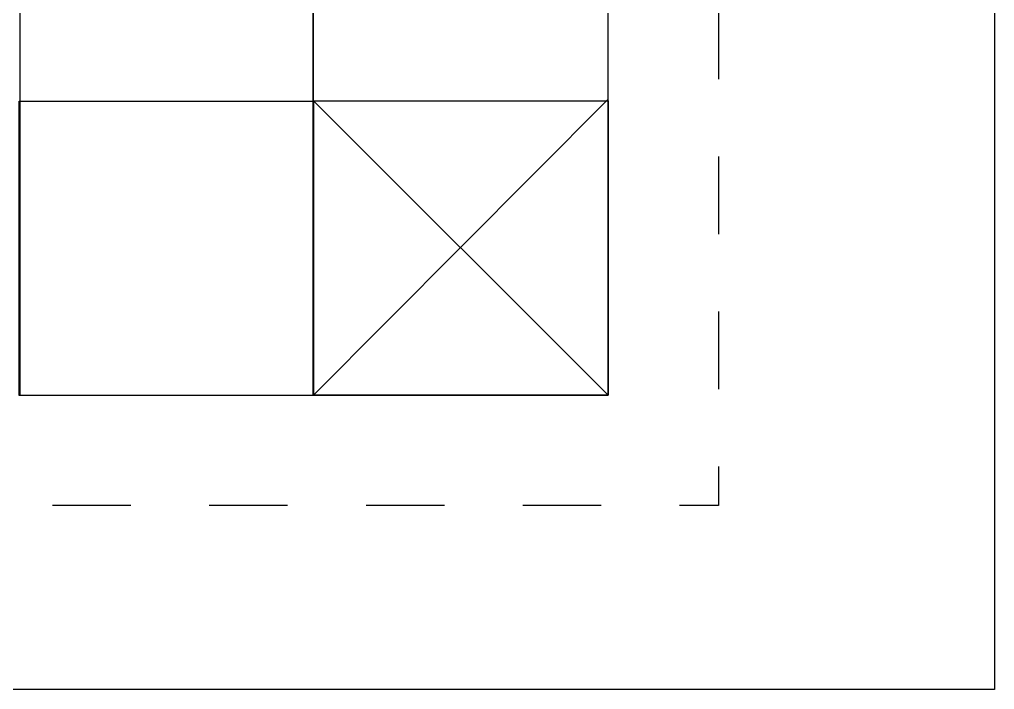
# Model space of a CAD drawing. Extents: x 0 to 360, y -268 to 0.
# Drawn here: x 307 to 360, y -268 to -231.6 of the extents above; entities that cross this region are included whole.
import ezdxf

# ---------------------------------------------------------------- set-up
doc = ezdxf.new("R2010")
doc.units = 0
doc.linetypes.add('AI-LINETYPE-5', pattern=[8.519513, 4.259756, -4.259756])
doc.linetypes.add('AI-LINETYPE-8', pattern=[8.427156, 4.213578, -4.213578])
doc.layers.add('LAYER_1', color=7, linetype='CONTINUOUS')

# ---------------------------------------------------------------- blocks, each defined once
blk = doc.blocks.new('BLOCK_19')
at = {"layer": 'LAYER_1', "color": 250, "linetype": 'AI-LINETYPE-8'}
blk.add_lwpolyline([(345, -146.332), (345, -253.777)], dxfattribs=at)
at = {"layer": 'LAYER_1', "color": 250}
blk.add_lwpolyline([(345, -255.884), (345, -258), (342.883, -258)], dxfattribs=at)
at = {"layer": 'LAYER_1', "color": 250, "linetype": 'AI-LINETYPE-5'}
blk.add_lwpolyline([(338.624, -258), (119.247, -258)], dxfattribs=at)
blk = doc.blocks.new('BLOCK_18')
at = {"layer": 'LAYER_1'}
blk.add_blockref('BLOCK_19', (0, 0), dxfattribs=at)
blk = doc.blocks.new('BLOCK_20')
at = {"layer": 'LAYER_1', "color": 250}
for points in [[(323, -196), (307.029, -196), (307.029, -252), (323, -252), (323, -196)], [(339, -196), (322.963, -196), (322.963, -252), (339, -252), (339, -196)], [(323, -252.022), (307, -252.022), (307, -236.022), (323, -236.022), (323, -252.022)], [(339, -235.911), (323, -252)], [(323, -236), (339, -252)], [(339, -252), (323, -252), (323, -236), (339, -236), (339, -252)]]:
    blk.add_lwpolyline(points, dxfattribs=at)
blk = doc.blocks.new('BLOCK_17')
at = {"layer": 'LAYER_1'}
for name in ['BLOCK_18', 'BLOCK_20']:
    blk.add_blockref(name, (0, 0), dxfattribs=at)

msp = doc.modelspace()

# ---------------------------------------------------------------- linework, layer by layer
at = {"layer": 'LAYER_1', "color": 250}
msp.add_lwpolyline([(359.999, -268.001), (0, -268.001), (0, 0), (359.999, 0), (359.999, -268.001)], dxfattribs=at)

# ---------------------------------------------------------------- block references
at = {"layer": 'LAYER_1'}
msp.add_blockref('BLOCK_17', (0, 0), dxfattribs=at)

doc.saveas('drawing.dxf')
